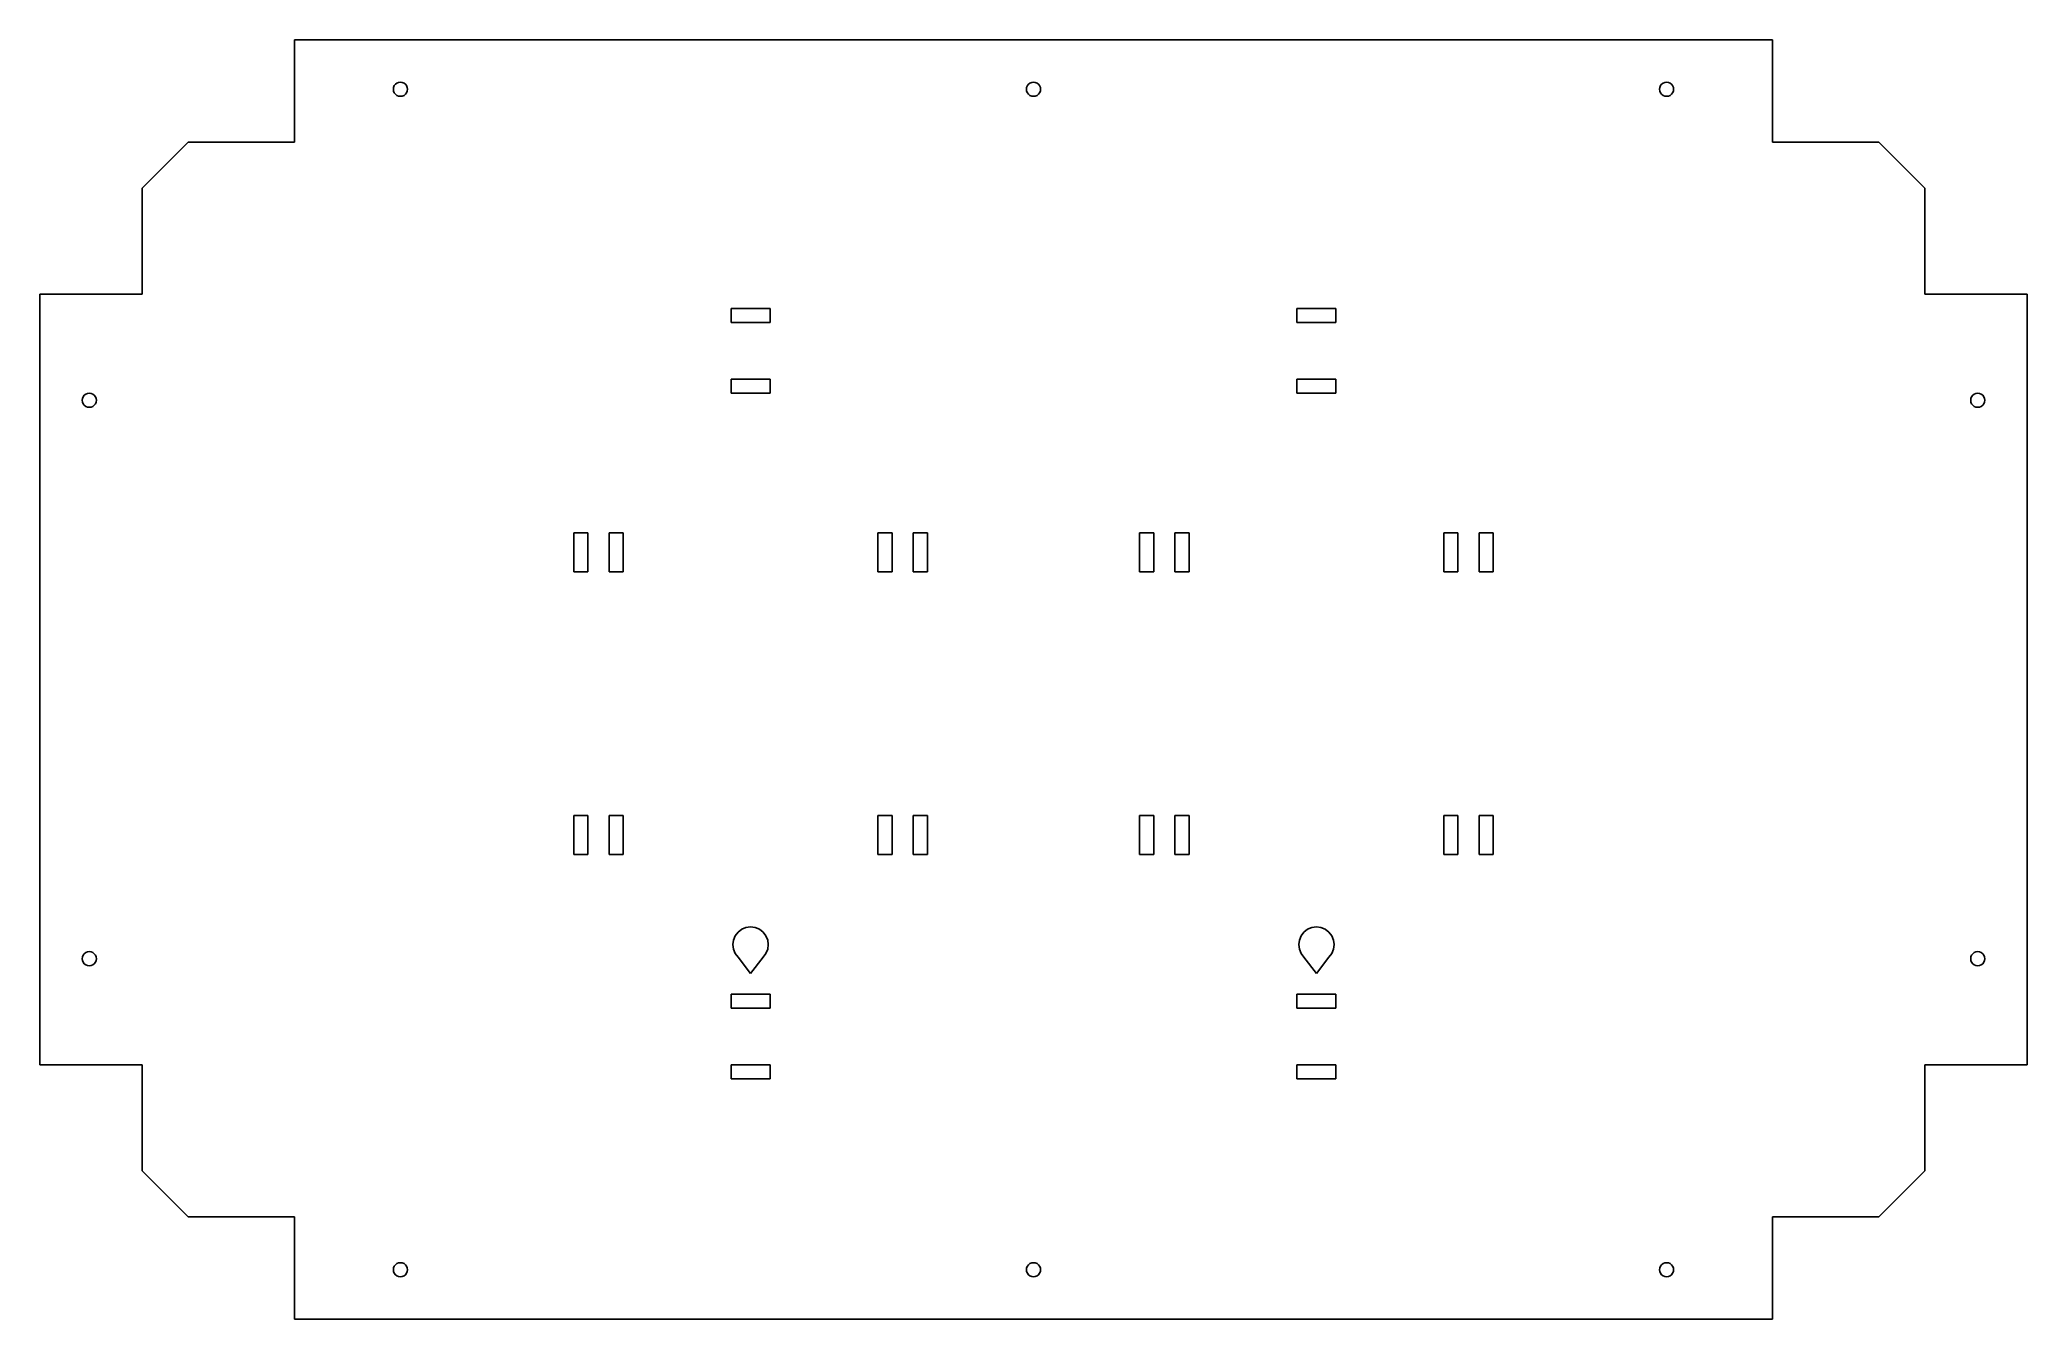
# Model space of a CAD drawing. Header units: metres. Extents: x -4511 to -3949, y 3008 to 3370.
import ezdxf

# ---------------------------------------------------------------- set-up
doc = ezdxf.new("R2010")
doc.units = ezdxf.units.M

msp = doc.modelspace()

# ---------------------------------------------------------------- linework, layer by layer
at = {"layer": 'GROUP0'}
for p, q in [((-4021.25, 3369.66, 0), (-4439.25, 3369.66, 0)), ((-4439.25, 3369.66, 0), (-4439.25, 3340.66, 0)), ((-4021.25, 3340.66, 0), (-4021.25, 3369.66, 0)), ((-4411.19, 3356.17, 0), (-4411.25, 3355.66, 0)), ((-4411.25, 3355.66, 0), (-4411.19, 3355.14, 0)), ((-4410.99, 3356.66, 0), (-4411.19, 3356.17, 0)), ((-4410.67, 3357.07, 0), (-4410.99, 3356.66, 0)), ((-4410.25, 3357.39, 0), (-4410.67, 3357.07, 0)), ((-4409.77, 3357.59, 0), (-4410.25, 3357.39, 0)), ((-4409.25, 3357.66, 0), (-4409.77, 3357.59, 0)), ((-4408.74, 3357.59, 0), (-4409.25, 3357.66, 0)), ((-4408.25, 3357.39, 0), (-4408.74, 3357.59, 0)), ((-4407.84, 3357.07, 0), (-4408.25, 3357.39, 0)), ((-4407.52, 3356.66, 0), (-4407.84, 3357.07, 0)), ((-4407.32, 3356.17, 0), (-4407.52, 3356.66, 0)), ((-4407.25, 3355.66, 0), (-4407.32, 3356.17, 0)), ((-4407.32, 3355.14, 0), (-4407.25, 3355.66, 0)), ((-4232.19, 3356.17, 0), (-4232.25, 3355.66, 0)), ((-4232.25, 3355.66, 0), (-4232.19, 3355.14, 0)), ((-4231.99, 3356.66, 0), (-4232.19, 3356.17, 0)), ((-4231.67, 3357.07, 0), (-4231.99, 3356.66, 0)), ((-4231.25, 3357.39, 0), (-4231.67, 3357.07, 0)), ((-4230.77, 3357.59, 0), (-4231.25, 3357.39, 0)), ((-4230.25, 3357.66, 0), (-4230.77, 3357.59, 0)), ((-4229.74, 3357.59, 0), (-4230.25, 3357.66, 0)), ((-4229.25, 3357.39, 0), (-4229.74, 3357.59, 0)), ((-4228.84, 3357.07, 0), (-4229.25, 3357.39, 0)), ((-4228.52, 3356.66, 0), (-4228.84, 3357.07, 0)), ((-4228.32, 3356.17, 0), (-4228.52, 3356.66, 0)), ((-4228.25, 3355.66, 0), (-4228.32, 3356.17, 0)), ((-4228.32, 3355.14, 0), (-4228.25, 3355.66, 0)), ((-4053.19, 3356.17, 0), (-4053.25, 3355.66, 0)), ((-4053.25, 3355.66, 0), (-4053.19, 3355.14, 0)), ((-4052.99, 3356.66, 0), (-4053.19, 3356.17, 0)), ((-4052.67, 3357.07, 0), (-4052.99, 3356.66, 0)), ((-4052.25, 3357.39, 0), (-4052.67, 3357.07, 0)), ((-4051.77, 3357.59, 0), (-4052.25, 3357.39, 0)), ((-4051.25, 3357.66, 0), (-4051.77, 3357.59, 0)), ((-4050.74, 3357.59, 0), (-4051.25, 3357.66, 0)), ((-4050.25, 3357.39, 0), (-4050.74, 3357.59, 0)), ((-4049.84, 3357.07, 0), (-4050.25, 3357.39, 0)), ((-4049.52, 3356.66, 0), (-4049.84, 3357.07, 0)), ((-4049.32, 3356.17, 0), (-4049.52, 3356.66, 0)), ((-4049.25, 3355.66, 0), (-4049.32, 3356.17, 0)), ((-4049.32, 3355.14, 0), (-4049.25, 3355.66, 0)), ((-4411.19, 3355.14, 0), (-4410.99, 3354.66, 0)), ((-4410.99, 3354.66, 0), (-4410.67, 3354.24, 0)), ((-4410.67, 3354.24, 0), (-4410.25, 3353.92, 0)), ((-4410.25, 3353.92, 0), (-4409.77, 3353.72, 0)), ((-4409.77, 3353.72, 0), (-4409.25, 3353.66, 0)), ((-4409.25, 3353.66, 0), (-4408.74, 3353.72, 0)), ((-4408.74, 3353.72, 0), (-4408.25, 3353.92, 0)), ((-4408.25, 3353.92, 0), (-4407.84, 3354.24, 0)), ((-4407.84, 3354.24, 0), (-4407.52, 3354.66, 0)), ((-4407.52, 3354.66, 0), (-4407.32, 3355.14, 0)), ((-4232.19, 3355.14, 0), (-4231.99, 3354.66, 0)), ((-4231.99, 3354.66, 0), (-4231.67, 3354.24, 0)), ((-4231.67, 3354.24, 0), (-4231.25, 3353.92, 0)), ((-4231.25, 3353.92, 0), (-4230.77, 3353.72, 0)), ((-4230.77, 3353.72, 0), (-4230.25, 3353.66, 0)), ((-4230.25, 3353.66, 0), (-4229.74, 3353.72, 0)), ((-4229.74, 3353.72, 0), (-4229.25, 3353.92, 0)), ((-4229.25, 3353.92, 0), (-4228.84, 3354.24, 0)), ((-4228.84, 3354.24, 0), (-4228.52, 3354.66, 0)), ((-4228.52, 3354.66, 0), (-4228.32, 3355.14, 0)), ((-4053.19, 3355.14, 0), (-4052.99, 3354.66, 0)), ((-4052.99, 3354.66, 0), (-4052.67, 3354.24, 0)), ((-4052.67, 3354.24, 0), (-4052.25, 3353.92, 0)), ((-4052.25, 3353.92, 0), (-4051.77, 3353.72, 0)), ((-4051.77, 3353.72, 0), (-4051.25, 3353.66, 0)), ((-4051.25, 3353.66, 0), (-4050.74, 3353.72, 0)), ((-4050.74, 3353.72, 0), (-4050.25, 3353.92, 0)), ((-4050.25, 3353.92, 0), (-4049.84, 3354.24, 0)), ((-4049.84, 3354.24, 0), (-4049.52, 3354.66, 0)), ((-4049.52, 3354.66, 0), (-4049.32, 3355.14, 0)), ((-4469.25, 3340.66, 0), (-4482.25, 3327.66, 0)), ((-4439.25, 3340.66, 0), (-4469.25, 3340.66, 0)), ((-4021.25, 3340.66, 0), (-3991.25, 3340.66, 0)), ((-3978.25, 3327.66, 0), (-3991.25, 3340.66, 0)), ((-4482.25, 3297.66, 0), (-4482.25, 3327.66, 0)), ((-3978.25, 3297.66, 0), (-3978.25, 3327.66, 0)), ((-4482.25, 3297.66, 0), (-4511.25, 3297.66, 0)), ((-4511.25, 3297.66, 0), (-4511.25, 3079.66)), ((-4315.75, 3293.66, 0), (-4315.75, 3289.66, 0)), ((-4304.75, 3293.66, 0), (-4315.75, 3293.66, 0)), ((-4304.75, 3289.66, 0), (-4304.75, 3293.66, 0)), ((-4155.75, 3293.66, 0), (-4155.75, 3289.66, 0)), ((-4144.75, 3293.66, 0), (-4155.75, 3293.66, 0)), ((-4144.75, 3289.66, 0), (-4144.75, 3293.66, 0)), ((-3949.25, 3297.66, 0), (-3978.25, 3297.66, 0)), ((-3949.25, 3079.66, 0), (-3949.25, 3297.66, 0)), ((-4315.75, 3289.66, 0), (-4304.75, 3289.66, 0)), ((-4155.75, 3289.66, 0), (-4144.75, 3289.66, 0)), ((-4315.75, 3273.66, 0), (-4315.75, 3269.66, 0)), ((-4304.75, 3273.66, 0), (-4315.75, 3273.66, 0)), ((-4304.75, 3269.66, 0), (-4304.75, 3273.66, 0)), ((-4155.75, 3273.66, 0), (-4155.75, 3269.66, 0)), ((-4144.75, 3273.66, 0), (-4155.75, 3273.66, 0)), ((-4144.75, 3269.66, 0), (-4144.75, 3273.66, 0)), ((-4499.19, 3268.17, 0), (-4499.25, 3267.66, 0)), ((-4499.25, 3267.66, 0), (-4499.19, 3267.14, 0)), ((-4498.99, 3268.66, 0), (-4499.19, 3268.17, 0)), ((-4499.19, 3267.14, 0), (-4498.99, 3266.66, 0)), ((-4498.67, 3269.07, 0), (-4498.99, 3268.66, 0)), ((-4498.99, 3266.66, 0), (-4498.67, 3266.24, 0)), ((-4498.25, 3269.39, 0), (-4498.67, 3269.07, 0)), ((-4498.67, 3266.24, 0), (-4498.25, 3265.92, 0)), ((-4497.77, 3269.59, 0), (-4498.25, 3269.39, 0)), ((-4498.25, 3265.92, 0), (-4497.77, 3265.72, 0)), ((-4497.25, 3269.66, 0), (-4497.77, 3269.59, 0)), ((-4497.77, 3265.72, 0), (-4497.25, 3265.66, 0)), ((-4496.74, 3269.59, 0), (-4497.25, 3269.66, 0)), ((-4497.25, 3265.66, 0), (-4496.74, 3265.72, 0)), ((-4496.25, 3269.39, 0), (-4496.74, 3269.59, 0)), ((-4496.74, 3265.72, 0), (-4496.25, 3265.92, 0)), ((-4495.84, 3269.07, 0), (-4496.25, 3269.39, 0)), ((-4496.25, 3265.92, 0), (-4495.84, 3266.24, 0)), ((-4495.52, 3268.66, 0), (-4495.84, 3269.07, 0)), ((-4495.84, 3266.24, 0), (-4495.52, 3266.66, 0)), ((-4495.32, 3268.17, 0), (-4495.52, 3268.66, 0)), ((-4495.52, 3266.66, 0), (-4495.32, 3267.14, 0)), ((-4495.25, 3267.66, 0), (-4495.32, 3268.17, 0)), ((-4495.32, 3267.14, 0), (-4495.25, 3267.66, 0)), ((-4315.75, 3269.66, 0), (-4304.75, 3269.66, 0)), ((-4155.75, 3269.66, 0), (-4144.75, 3269.66, 0)), ((-3965.19, 3268.17, 0), (-3965.25, 3267.66, 0)), ((-3965.25, 3267.66, 0), (-3965.19, 3267.14, 0)), ((-3964.99, 3268.66, 0), (-3965.19, 3268.17, 0)), ((-3965.19, 3267.14, 0), (-3964.99, 3266.66, 0)), ((-3964.67, 3269.07, 0), (-3964.99, 3268.66, 0)), ((-3964.99, 3266.66, 0), (-3964.67, 3266.24, 0)), ((-3964.25, 3269.39, 0), (-3964.67, 3269.07, 0)), ((-3964.67, 3266.24, 0), (-3964.25, 3265.92, 0)), ((-3963.77, 3269.59, 0), (-3964.25, 3269.39, 0)), ((-3964.25, 3265.92, 0), (-3963.77, 3265.72, 0)), ((-3963.25, 3269.66, 0), (-3963.77, 3269.59, 0)), ((-3963.77, 3265.72, 0), (-3963.25, 3265.66, 0)), ((-3962.74, 3269.59, 0), (-3963.25, 3269.66, 0)), ((-3963.25, 3265.66, 0), (-3962.74, 3265.72, 0)), ((-3962.25, 3269.39, 0), (-3962.74, 3269.59, 0)), ((-3962.74, 3265.72, 0), (-3962.25, 3265.92, 0)), ((-3961.84, 3269.07, 0), (-3962.25, 3269.39, 0)), ((-3962.25, 3265.92, 0), (-3961.84, 3266.24, 0)), ((-3961.52, 3268.66, 0), (-3961.84, 3269.07, 0)), ((-3961.84, 3266.24, 0), (-3961.52, 3266.66, 0)), ((-3961.32, 3268.17, 0), (-3961.52, 3268.66, 0)), ((-3961.52, 3266.66, 0), (-3961.32, 3267.14, 0)), ((-3961.25, 3267.66, 0), (-3961.32, 3268.17, 0)), ((-3961.32, 3267.14, 0), (-3961.25, 3267.66, 0)), ((-4360.25, 3219.16, 0), (-4360.25, 3230.16, 0)), ((-4360.25, 3230.16, 0), (-4356.25, 3230.16, 0)), ((-4356.25, 3230.16, 0), (-4356.25, 3219.16, 0)), ((-4350.25, 3219.16, 0), (-4350.25, 3230.16, 0)), ((-4350.25, 3230.16, 0), (-4346.25, 3230.16, 0)), ((-4346.25, 3230.16, 0), (-4346.25, 3219.16, 0)), ((-4274.25, 3230.16, 0), (-4274.25, 3219.16, 0)), ((-4270.25, 3230.16, 0), (-4274.25, 3230.16, 0)), ((-4270.25, 3219.16, 0), (-4270.25, 3230.16, 0)), ((-4264.25, 3230.16, 0), (-4264.25, 3219.16, 0)), ((-4260.25, 3230.16, 0), (-4264.25, 3230.16, 0)), ((-4260.25, 3219.16, 0), (-4260.25, 3230.16, 0)), ((-4200.25, 3219.16, 0), (-4200.25, 3230.16, 0)), ((-4200.25, 3230.16, 0), (-4196.25, 3230.16, 0)), ((-4196.25, 3230.16, 0), (-4196.25, 3219.16, 0)), ((-4190.25, 3230.16, 0), (-4190.25, 3219.16, 0)), ((-4186.25, 3230.16, 0), (-4190.25, 3230.16, 0)), ((-4186.25, 3219.16, 0), (-4186.25, 3230.16, 0)), ((-4114.25, 3230.16, 0), (-4114.25, 3219.16, 0)), ((-4110.25, 3230.16, 0), (-4114.25, 3230.16, 0)), ((-4110.25, 3219.16, 0), (-4110.25, 3230.16, 0)), ((-4104.25, 3230.16, 0), (-4104.25, 3219.16, 0)), ((-4100.25, 3230.16, 0), (-4104.25, 3230.16, 0)), ((-4100.25, 3219.16, 0), (-4100.25, 3230.16, 0)), ((-4356.25, 3219.16, 0), (-4360.25, 3219.16, 0)), ((-4346.25, 3219.16, 0), (-4350.25, 3219.16, 0)), ((-4274.25, 3219.16, 0), (-4270.25, 3219.16, 0)), ((-4264.25, 3219.16, 0), (-4260.25, 3219.16, 0)), ((-4196.25, 3219.16, 0), (-4200.25, 3219.16, 0)), ((-4190.25, 3219.16, 0), (-4186.25, 3219.16, 0)), ((-4114.25, 3219.16, 0), (-4110.25, 3219.16, 0)), ((-4104.25, 3219.16, 0), (-4100.25, 3219.16, 0)), ((-4360.25, 3139.16, 0), (-4360.25, 3150.16, 0)), ((-4360.25, 3150.16, 0), (-4356.25, 3150.16, 0)), ((-4356.25, 3150.16, 0), (-4356.25, 3139.16, 0)), ((-4350.25, 3139.16, 0), (-4350.25, 3150.16, 0)), ((-4350.25, 3150.16, 0), (-4346.25, 3150.16, 0)), ((-4346.25, 3150.16, 0), (-4346.25, 3139.16, 0)), ((-4274.25, 3150.16, 0), (-4274.25, 3139.16, 0)), ((-4270.25, 3150.16, 0), (-4274.25, 3150.16, 0)), ((-4270.25, 3139.16, 0), (-4270.25, 3150.16, 0)), ((-4264.25, 3150.16, 0), (-4264.25, 3139.16, 0)), ((-4260.25, 3150.16, 0), (-4264.25, 3150.16, 0)), ((-4260.25, 3139.16, 0), (-4260.25, 3150.16, 0)), ((-4200.25, 3150.16, 0), (-4196.25, 3150.16, 0)), ((-4200.25, 3139.16, 0), (-4200.25, 3150.16, 0)), ((-4196.25, 3150.16, 0), (-4196.25, 3139.16, 0)), ((-4186.25, 3150.16, 0), (-4190.25, 3150.16, 0)), ((-4190.25, 3150.16, 0), (-4190.25, 3139.16, 0)), ((-4186.25, 3139.16, 0), (-4186.25, 3150.16, 0)), ((-4110.25, 3150.16, 0), (-4114.25, 3150.16, 0)), ((-4114.25, 3150.16, 0), (-4114.25, 3139.16, 0)), ((-4110.25, 3139.16, 0), (-4110.25, 3150.16, 0)), ((-4100.25, 3150.16, 0), (-4104.25, 3150.16, 0)), ((-4104.25, 3150.16, 0), (-4104.25, 3139.16, 0)), ((-4100.25, 3139.16, 0), (-4100.25, 3150.16, 0)), ((-4356.25, 3139.16, 0), (-4360.25, 3139.16, 0)), ((-4346.25, 3139.16, 0), (-4350.25, 3139.16, 0)), ((-4274.25, 3139.16, 0), (-4270.25, 3139.16, 0)), ((-4264.25, 3139.16, 0), (-4260.25, 3139.16, 0)), ((-4196.25, 3139.16, 0), (-4200.25, 3139.16, 0)), ((-4190.25, 3139.16, 0), (-4186.25, 3139.16, 0)), ((-4114.25, 3139.16, 0), (-4110.25, 3139.16, 0)), ((-4104.25, 3139.16, 0), (-4100.25, 3139.16, 0)), ((-4315.25, 3113.66, 0), (-4315.08, 3114.95, 0)), ((-4315.08, 3112.36, 0), (-4315.25, 3113.66, 0)), ((-4315.08, 3114.95, 0), (-4314.58, 3116.16, 0)), ((-4314.58, 3116.16, 0), (-4313.79, 3117.19, 0)), ((-4313.79, 3117.19, 0), (-4312.75, 3117.99, 0)), ((-4312.75, 3117.99, 0), (-4311.55, 3118.49, 0)), ((-4311.55, 3118.49, 0), (-4310.25, 3118.66, 0)), ((-4310.25, 3118.66, 0), (-4308.96, 3118.49, 0)), ((-4308.96, 3118.49, 0), (-4307.75, 3117.99, 0)), ((-4307.75, 3117.99, 0), (-4306.72, 3117.19, 0)), ((-4306.72, 3117.19, 0), (-4305.92, 3116.16, 0)), ((-4305.92, 3116.16, 0), (-4305.42, 3114.95, 0)), ((-4305.42, 3114.95, 0), (-4305.25, 3113.66, 0)), ((-4305.25, 3113.66, 0), (-4305.42, 3112.36, 0)), ((-4155.25, 3113.66, 0), (-4155.08, 3114.95, 0)), ((-4155.08, 3112.36, 0), (-4155.25, 3113.66, 0)), ((-4155.08, 3114.95, 0), (-4154.58, 3116.16, 0)), ((-4154.58, 3116.16, 0), (-4153.79, 3117.19, 0)), ((-4153.79, 3117.19, 0), (-4152.75, 3117.99, 0)), ((-4152.75, 3117.99, 0), (-4151.55, 3118.49, 0)), ((-4151.55, 3118.49, 0), (-4150.25, 3118.66, 0)), ((-4150.25, 3118.66, 0), (-4148.96, 3118.49, 0)), ((-4148.96, 3118.49, 0), (-4147.75, 3117.99, 0)), ((-4147.75, 3117.99, 0), (-4146.72, 3117.19, 0)), ((-4146.72, 3117.19, 0), (-4145.92, 3116.16, 0)), ((-4145.92, 3116.16, 0), (-4145.42, 3114.95, 0)), ((-4145.42, 3114.95, 0), (-4145.25, 3113.66, 0)), ((-4145.25, 3113.66, 0), (-4145.42, 3112.36, 0)), ((-4499.19, 3110.17, 0), (-4499.25, 3109.66, 0)), ((-4499.25, 3109.66, 0), (-4499.19, 3109.14, 0)), ((-4498.99, 3110.66, 0), (-4499.19, 3110.17, 0)), ((-4499.19, 3109.14, 0), (-4498.99, 3108.66, 0)), ((-4498.67, 3111.07, 0), (-4498.99, 3110.66, 0)), ((-4498.99, 3108.66, 0), (-4498.67, 3108.24, 0)), ((-4498.25, 3111.39, 0), (-4498.67, 3111.07, 0)), ((-4498.67, 3108.24, 0), (-4498.25, 3107.92, 0)), ((-4497.77, 3111.59, 0), (-4498.25, 3111.39, 0)), ((-4498.25, 3107.92, 0), (-4497.77, 3107.72, 0)), ((-4497.25, 3111.66, 0), (-4497.77, 3111.59, 0)), ((-4496.74, 3111.59, 0), (-4497.25, 3111.66, 0)), ((-4496.25, 3111.39, 0), (-4496.74, 3111.59, 0)), ((-4496.74, 3107.72, 0), (-4496.25, 3107.92, 0)), ((-4495.84, 3111.07, 0), (-4496.25, 3111.39, 0)), ((-4496.25, 3107.92, 0), (-4495.84, 3108.24, 0)), ((-4495.52, 3110.66, 0), (-4495.84, 3111.07, 0)), ((-4495.84, 3108.24, 0), (-4495.52, 3108.66, 0)), ((-4495.32, 3110.17, 0), (-4495.52, 3110.66, 0)), ((-4495.52, 3108.66, 0), (-4495.32, 3109.14, 0)), ((-4495.25, 3109.66, 0), (-4495.32, 3110.17, 0)), ((-4495.32, 3109.14, 0), (-4495.25, 3109.66, 0)), ((-4314.58, 3111.16, 0), (-4315.08, 3112.36, 0)), ((-4313.79, 3110.12, 0), (-4314.58, 3111.16, 0)), ((-4313.79, 3110.12, 0), (-4310.25, 3105.51, 0)), ((-4310.25, 3105.51, 0), (-4306.72, 3110.12, 0)), ((-4305.92, 3111.16, 0), (-4306.72, 3110.12, 0)), ((-4305.42, 3112.36, 0), (-4305.92, 3111.16, 0)), ((-4154.58, 3111.16, 0), (-4155.08, 3112.36, 0)), ((-4153.79, 3110.12, 0), (-4154.58, 3111.16, 0)), ((-4153.79, 3110.12, 0), (-4150.25, 3105.51, 0)), ((-4150.25, 3105.51, 0), (-4146.72, 3110.12, 0)), ((-4145.92, 3111.16, 0), (-4146.72, 3110.12, 0)), ((-4145.42, 3112.36, 0), (-4145.92, 3111.16, 0)), ((-3965.19, 3110.17, 0), (-3965.25, 3109.66, 0)), ((-3965.25, 3109.66, 0), (-3965.19, 3109.14, 0)), ((-3964.99, 3110.66, 0), (-3965.19, 3110.17, 0)), ((-3965.19, 3109.14, 0), (-3964.99, 3108.66, 0)), ((-3964.67, 3111.07, 0), (-3964.99, 3110.66, 0)), ((-3964.99, 3108.66, 0), (-3964.67, 3108.24, 0)), ((-3964.25, 3111.39, 0), (-3964.67, 3111.07, 0)), ((-3964.67, 3108.24, 0), (-3964.25, 3107.92, 0)), ((-3963.77, 3111.59, 0), (-3964.25, 3111.39, 0)), ((-3964.25, 3107.92, 0), (-3963.77, 3107.72, 0)), ((-3963.25, 3111.66, 0), (-3963.77, 3111.59, 0)), ((-3962.74, 3111.59, 0), (-3963.25, 3111.66, 0)), ((-3962.25, 3111.39, 0), (-3962.74, 3111.59, 0)), ((-3962.74, 3107.72, 0), (-3962.25, 3107.92, 0)), ((-3961.84, 3111.07, 0), (-3962.25, 3111.39, 0)), ((-3962.25, 3107.92, 0), (-3961.84, 3108.24, 0)), ((-3961.52, 3110.66, 0), (-3961.84, 3111.07, 0)), ((-3961.84, 3108.24, 0), (-3961.52, 3108.66, 0)), ((-3961.32, 3110.17, 0), (-3961.52, 3110.66, 0)), ((-3961.52, 3108.66, 0), (-3961.32, 3109.14, 0)), ((-3961.25, 3109.66, 0), (-3961.32, 3110.17, 0)), ((-3961.32, 3109.14, 0), (-3961.25, 3109.66, 0)), ((-4497.77, 3107.72, 0), (-4497.25, 3107.66, 0)), ((-4497.25, 3107.66, 0), (-4496.74, 3107.72, 0)), ((-3963.77, 3107.72, 0), (-3963.25, 3107.66, 0)), ((-3963.25, 3107.66, 0), (-3962.74, 3107.72, 0)), ((-4315.75, 3099.66, 0), (-4315.75, 3095.66, 0)), ((-4304.75, 3099.66, 0), (-4315.75, 3099.66, 0)), ((-4304.75, 3095.66, 0), (-4304.75, 3099.66, 0)), ((-4155.75, 3099.66, 0), (-4155.75, 3095.66, 0)), ((-4144.75, 3099.66, 0), (-4155.75, 3099.66, 0)), ((-4144.75, 3095.66, 0), (-4144.75, 3099.66, 0)), ((-4315.75, 3095.66, 0), (-4304.75, 3095.66, 0)), ((-4155.75, 3095.66, 0), (-4144.75, 3095.66, 0)), ((-4482.25, 3079.66, 0), (-4511.25, 3079.66)), ((-4482.25, 3079.66, 0), (-4482.25, 3049.66, 0)), ((-4315.75, 3079.66, 0), (-4315.75, 3075.66, 0)), ((-4304.75, 3079.66, 0), (-4315.75, 3079.66, 0)), ((-4315.75, 3075.66, 0), (-4304.75, 3075.66, 0)), ((-4304.75, 3075.66, 0), (-4304.75, 3079.66, 0)), ((-4155.75, 3079.66, 0), (-4155.75, 3075.66, 0)), ((-4144.75, 3079.66, 0), (-4155.75, 3079.66, 0)), ((-4155.75, 3075.66, 0), (-4144.75, 3075.66, 0)), ((-4144.75, 3075.66, 0), (-4144.75, 3079.66, 0)), ((-3978.25, 3079.66, 0), (-3978.25, 3049.66, 0)), ((-3978.25, 3079.66, 0), (-3949.25, 3079.66, 0)), ((-4469.25, 3036.66, 0), (-4482.25, 3049.66, 0)), ((-3991.25, 3036.66, 0), (-3978.25, 3049.66, 0)), ((-4439.25, 3036.66, 0), (-4469.25, 3036.66, 0)), ((-4439.25, 3007.66, 0), (-4439.25, 3036.66, 0)), ((-4021.25, 3007.66, 0), (-4021.25, 3036.66, 0)), ((-4021.25, 3036.66, 0), (-3991.25, 3036.66, 0)), ((-4409.77, 3023.59, 0), (-4410.25, 3023.39, 0)), ((-4409.25, 3023.66, 0), (-4409.77, 3023.59, 0)), ((-4408.74, 3023.59, 0), (-4409.25, 3023.66, 0)), ((-4408.25, 3023.39, 0), (-4408.74, 3023.59, 0)), ((-4230.77, 3023.59, 0), (-4231.25, 3023.39, 0)), ((-4230.25, 3023.66, 0), (-4230.77, 3023.59, 0)), ((-4229.74, 3023.59, 0), (-4230.25, 3023.66, 0)), ((-4229.25, 3023.39, 0), (-4229.74, 3023.59, 0)), ((-4051.77, 3023.59, 0), (-4052.25, 3023.39, 0)), ((-4051.25, 3023.66, 0), (-4051.77, 3023.59, 0)), ((-4050.74, 3023.59, 0), (-4051.25, 3023.66, 0)), ((-4050.25, 3023.39, 0), (-4050.74, 3023.59, 0)), ((-4411.19, 3022.17, 0), (-4411.25, 3021.66, 0)), ((-4411.25, 3021.66, 0), (-4411.19, 3021.14, 0)), ((-4410.99, 3022.66, 0), (-4411.19, 3022.17, 0)), ((-4411.19, 3021.14, 0), (-4410.99, 3020.66, 0)), ((-4410.67, 3023.07, 0), (-4410.99, 3022.66, 0)), ((-4410.99, 3020.66, 0), (-4410.67, 3020.24, 0)), ((-4410.25, 3023.39, 0), (-4410.67, 3023.07, 0)), ((-4410.67, 3020.24, 0), (-4410.25, 3019.92, 0)), ((-4410.25, 3019.92, 0), (-4409.77, 3019.72, 0)), ((-4409.77, 3019.72, 0), (-4409.25, 3019.66, 0)), ((-4409.25, 3019.66, 0), (-4408.74, 3019.72, 0)), ((-4408.74, 3019.72, 0), (-4408.25, 3019.92, 0)), ((-4407.84, 3023.07, 0), (-4408.25, 3023.39, 0)), ((-4408.25, 3019.92, 0), (-4407.84, 3020.24, 0)), ((-4407.52, 3022.66, 0), (-4407.84, 3023.07, 0)), ((-4407.84, 3020.24, 0), (-4407.52, 3020.66, 0)), ((-4407.32, 3022.17, 0), (-4407.52, 3022.66, 0)), ((-4407.52, 3020.66, 0), (-4407.32, 3021.14, 0)), ((-4407.25, 3021.66, 0), (-4407.32, 3022.17, 0)), ((-4407.32, 3021.14, 0), (-4407.25, 3021.66, 0)), ((-4232.19, 3022.17, 0), (-4232.25, 3021.66, 0)), ((-4232.25, 3021.66, 0), (-4232.19, 3021.14, 0)), ((-4231.99, 3022.66, 0), (-4232.19, 3022.17, 0)), ((-4232.19, 3021.14, 0), (-4231.99, 3020.66, 0)), ((-4231.67, 3023.07, 0), (-4231.99, 3022.66, 0)), ((-4231.99, 3020.66, 0), (-4231.67, 3020.24, 0)), ((-4231.25, 3023.39, 0), (-4231.67, 3023.07, 0)), ((-4231.67, 3020.24, 0), (-4231.25, 3019.92, 0)), ((-4231.25, 3019.92, 0), (-4230.77, 3019.72, 0)), ((-4230.77, 3019.72, 0), (-4230.25, 3019.66, 0)), ((-4230.25, 3019.66, 0), (-4229.74, 3019.72, 0)), ((-4229.74, 3019.72, 0), (-4229.25, 3019.92, 0)), ((-4228.84, 3023.07, 0), (-4229.25, 3023.39, 0)), ((-4229.25, 3019.92, 0), (-4228.84, 3020.24, 0)), ((-4228.52, 3022.66, 0), (-4228.84, 3023.07, 0)), ((-4228.84, 3020.24, 0), (-4228.52, 3020.66, 0)), ((-4228.32, 3022.17, 0), (-4228.52, 3022.66, 0)), ((-4228.52, 3020.66, 0), (-4228.32, 3021.14, 0)), ((-4228.25, 3021.66, 0), (-4228.32, 3022.17, 0)), ((-4228.32, 3021.14, 0), (-4228.25, 3021.66, 0)), ((-4053.19, 3022.17, 0), (-4053.25, 3021.66, 0)), ((-4053.25, 3021.66, 0), (-4053.19, 3021.14, 0)), ((-4052.99, 3022.66, 0), (-4053.19, 3022.17, 0)), ((-4053.19, 3021.14, 0), (-4052.99, 3020.66, 0)), ((-4052.67, 3023.07, 0), (-4052.99, 3022.66, 0)), ((-4052.99, 3020.66, 0), (-4052.67, 3020.24, 0)), ((-4052.25, 3023.39, 0), (-4052.67, 3023.07, 0)), ((-4052.67, 3020.24, 0), (-4052.25, 3019.92, 0)), ((-4052.25, 3019.92, 0), (-4051.77, 3019.72, 0)), ((-4051.77, 3019.72, 0), (-4051.25, 3019.66, 0)), ((-4051.25, 3019.66, 0), (-4050.74, 3019.72, 0)), ((-4050.74, 3019.72, 0), (-4050.25, 3019.92, 0)), ((-4049.84, 3023.07, 0), (-4050.25, 3023.39, 0)), ((-4050.25, 3019.92, 0), (-4049.84, 3020.24, 0)), ((-4049.52, 3022.66, 0), (-4049.84, 3023.07, 0)), ((-4049.84, 3020.24, 0), (-4049.52, 3020.66, 0)), ((-4049.32, 3022.17, 0), (-4049.52, 3022.66, 0)), ((-4049.52, 3020.66, 0), (-4049.32, 3021.14, 0)), ((-4049.25, 3021.66, 0), (-4049.32, 3022.17, 0)), ((-4049.32, 3021.14, 0), (-4049.25, 3021.66, 0)), ((-4439.25, 3007.66, 0), (-4021.25, 3007.66, 0))]:
    msp.add_line(p, q, dxfattribs=at)

doc.saveas('drawing.dxf')
